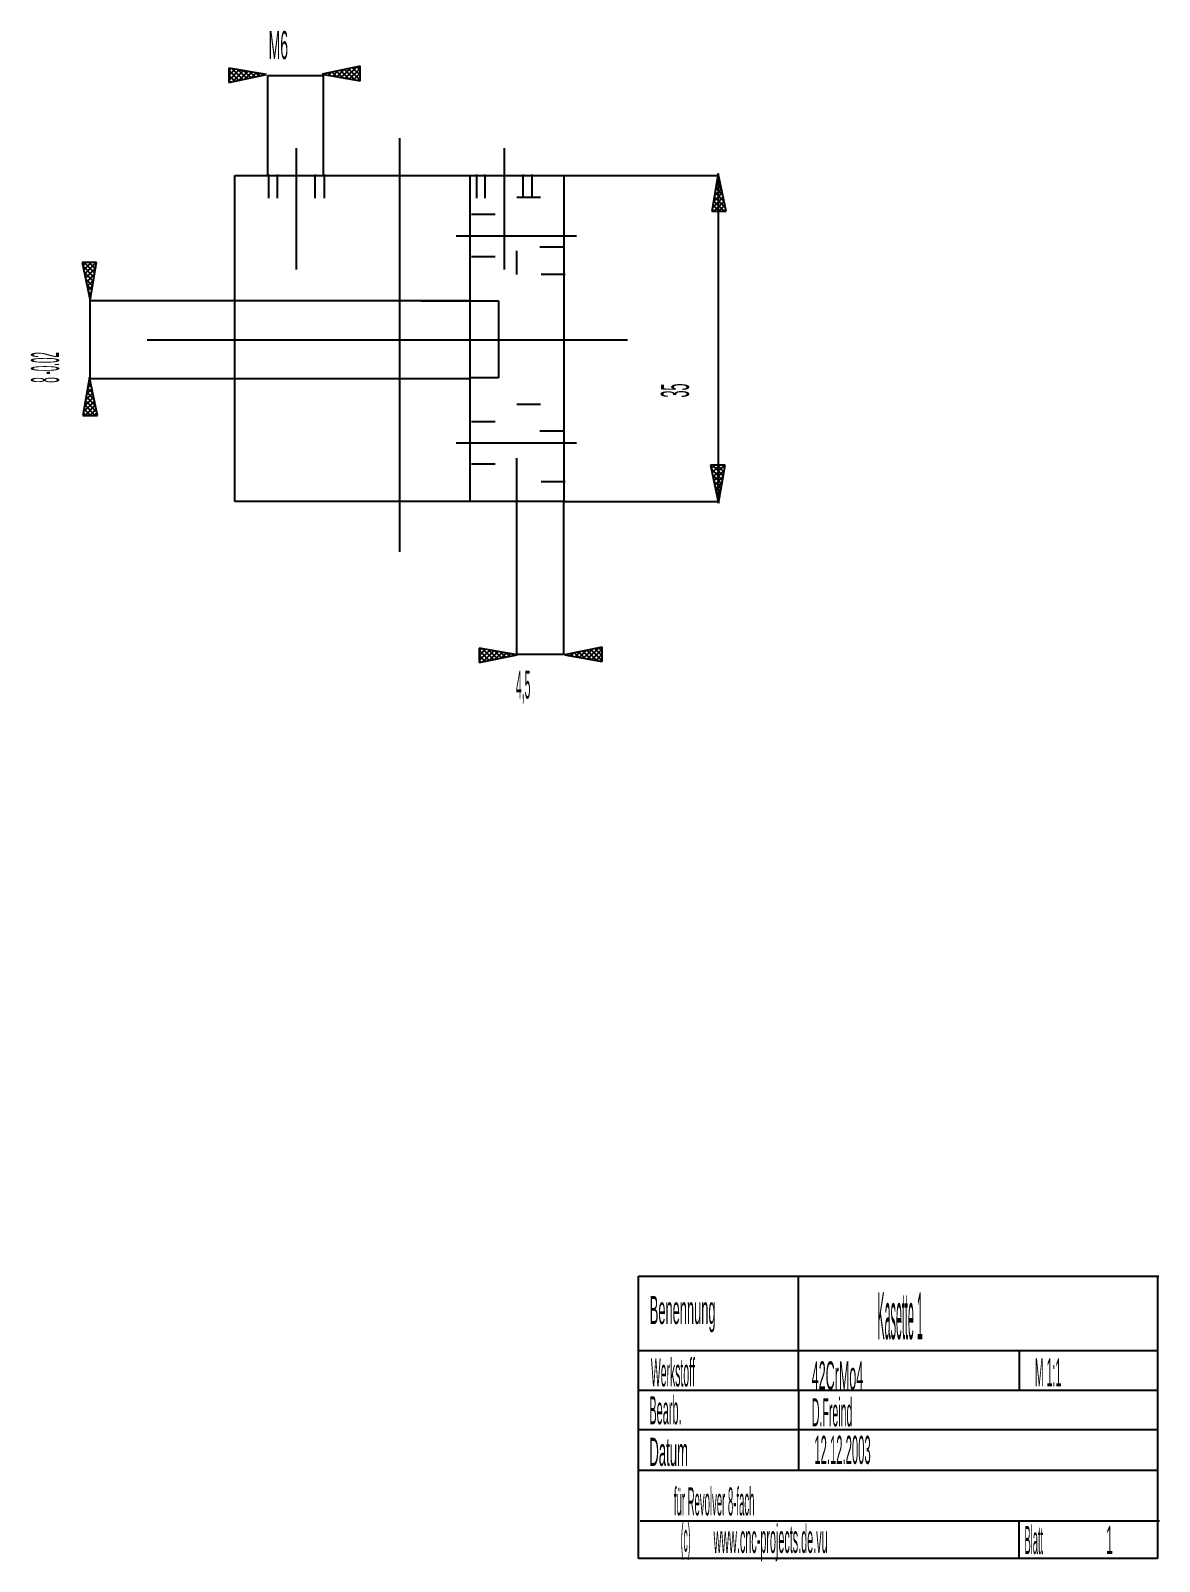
# Model space of a CAD drawing. Extents: x 1.49 to 11.22, y 0.26 to 7.05.
# Drawn here: x 6.48 to 11.22, y 0.26 to 6.69 of the extents above; entities that cross this region are included whole.
import ezdxf

# ---------------------------------------------------------------- set-up
doc = ezdxf.new("R2010")
doc.units = 0
doc.header["$LTSCALE"] = 10
doc.linetypes.add('DASHDOT', pattern=[1, 0.5, -0.25, 0, -0.25])
doc.linetypes.add('DOT', pattern=[0.25, 0, -0.25])
doc.layers.add('1', color=1, linetype='CONTINUOUS')

msp = doc.modelspace()

# ---------------------------------------------------------------- linework, layer by layer
at = {"layer": '1', "color": 1, "linetype": 'CONTINUOUS'}
for p, q in [((7.4677, 6.5077), (7.3084, 6.5349)), ((7.3084, 6.5349), (7.3084, 6.4745)), ((7.3084, 6.5349), (7.3084, 6.4745)), ((7.3177, 6.5333), (7.3084, 6.524)), ((7.3354, 6.5303), (7.3084, 6.5033)), ((7.353, 6.5273), (7.3084, 6.4826)), ((7.3511, 6.4834), (7.3084, 6.5261)), ((7.3084, 6.4745), (7.4677, 6.5077)), ((7.334, 6.4798), (7.3084, 6.5054)), ((7.3682, 6.4869), (7.3227, 6.5324)), ((7.3707, 6.5242), (7.3242, 6.4777)), ((7.3853, 6.4905), (7.3476, 6.5282)), ((7.3883, 6.5212), (7.3503, 6.4832)), ((7.4024, 6.4941), (7.3725, 6.5239)), ((7.4059, 6.5182), (7.3764, 6.4886)), ((7.4195, 6.4976), (7.3974, 6.5197)), ((7.4236, 6.5152), (7.4024, 6.4941)), ((7.4366, 6.5012), (7.4223, 6.5154)), ((7.4412, 6.5122), (7.4285, 6.4995)), ((7.4537, 6.5048), (7.4473, 6.5112)), ((7.4589, 6.5092), (7.4546, 6.505)), ((7.4677, 6.5077), (7.4677, 6.5077)), ((7.4732, 6.082), (7.4732, 6.5032)), ((7.4732, 6.5032), (7.7062, 6.5032)), ((7.5009, 6.503), (7.4906, 6.503)), ((7.8605, 6.5424), (7.7012, 6.5092)), ((7.7012, 6.5092), (7.7012, 6.5092)), ((7.7012, 6.5092), (7.8605, 6.482)), ((7.7062, 6.5032), (7.7062, 6.082)), ((7.7136, 6.507), (7.7097, 6.511)), ((7.715, 6.512), (7.7105, 6.5076)), ((7.7385, 6.5028), (7.7268, 6.5145)), ((7.7411, 6.5175), (7.7282, 6.5046)), ((7.7634, 6.4985), (7.7439, 6.5181)), ((7.7672, 6.5229), (7.7458, 6.5016)), ((7.7884, 6.4943), (7.761, 6.5216)), ((7.7933, 6.5284), (7.7634, 6.4985)), ((7.8133, 6.49), (7.7781, 6.5252)), ((7.8194, 6.5338), (7.7811, 6.4955)), ((7.8382, 6.4858), (7.7952, 6.5288)), ((7.8455, 6.5393), (7.7987, 6.4925)), ((7.8605, 6.4841), (7.8123, 6.5323)), ((7.8605, 6.5336), (7.8164, 6.4895)), ((7.8605, 6.5048), (7.8294, 6.5359)), ((7.8605, 6.513), (7.834, 6.4865)), ((7.8605, 6.5254), (7.8465, 6.5395)), ((7.8605, 6.482), (7.8605, 6.5424)), ((7.8605, 6.482), (7.8605, 6.5424)), ((7.3169, 6.4762), (7.3084, 6.4848)), ((7.8605, 6.4923), (7.8517, 6.4835)), ((7.334, 6.0836), (8.7179, 6.0836)), ((7.334, 4.713), (7.334, 6.0836)), ((8.3224, 6.0847), (8.3224, 5.5568)), ((8.7179, 6.0836), (8.7179, 4.713)), ((8.7179, 6.0836), (9.3665, 6.0836)), ((9.3667, 6.0923), (9.3395, 5.933)), ((9.3732, 6.0612), (9.3589, 6.047)), ((9.375, 6.0524), (9.3621, 6.0653)), ((9.3696, 6.0783), (9.3632, 6.0719)), ((9.3696, 6.0785), (9.3651, 6.083)), ((9.3665, 6.0836), (9.3665, 4.7114)), ((9.3667, 6.0923), (9.3667, 6.0923)), ((9.3999, 5.933), (9.3667, 6.0923)), ((9.3874, 5.9928), (9.3419, 5.9473)), ((9.3839, 6.0099), (9.3462, 5.9722)), ((9.3968, 5.948), (9.35, 5.9948)), ((9.3803, 6.027), (9.3504, 5.9971)), ((9.3913, 5.9741), (9.3531, 6.0124)), ((9.3767, 6.0441), (9.3547, 6.022)), ((9.3859, 6.0002), (9.3561, 6.03)), ((9.3804, 6.0263), (9.3591, 6.0477)), ((9.3395, 5.933), (9.3999, 5.933)), ((9.3395, 5.933), (9.3999, 5.933)), ((9.3498, 5.933), (9.341, 5.9418)), ((9.3705, 5.933), (9.344, 5.9595)), ((9.3911, 5.933), (9.347, 5.9771)), ((9.391, 5.9757), (9.3483, 5.933)), ((9.3946, 5.9586), (9.3689, 5.933)), ((9.3981, 5.9415), (9.3896, 5.933)), ((6.7531, 5.7172), (6.6927, 5.7172)), ((6.6927, 5.7172), (6.7259, 5.5579)), ((6.7531, 5.7172), (6.6927, 5.7172)), ((6.7096, 5.7172), (6.6956, 5.7032)), ((6.7424, 5.655), (6.696, 5.7015)), ((6.7303, 5.7172), (6.6992, 5.6861)), ((6.7455, 5.6726), (6.7009, 5.7172)), ((6.7394, 5.6373), (6.7014, 5.6754)), ((6.7509, 5.7172), (6.7027, 5.669)), ((6.7493, 5.6949), (6.7063, 5.6519)), ((6.745, 5.67), (6.7098, 5.6348)), ((6.7485, 5.6903), (6.7215, 5.7172)), ((6.7259, 5.5579), (6.7531, 5.7172)), ((6.7515, 5.7079), (6.7422, 5.7172)), ((6.7364, 5.6197), (6.7068, 5.6493)), ((6.7334, 5.602), (6.7123, 5.6232)), ((6.7408, 5.6451), (6.7134, 5.6177)), ((6.7365, 5.6202), (6.717, 5.6007)), ((6.7304, 5.5844), (6.7177, 5.5971)), ((6.7323, 5.5953), (6.7205, 5.5836)), ((6.7274, 5.5668), (6.7232, 5.571)), ((6.728, 5.5704), (6.7241, 5.5665)), ((8.1179, 5.5568), (6.7248, 5.5568)), ((6.7248, 5.5568), (6.7248, 5.2293)), ((6.7259, 5.5579), (6.7259, 5.5579)), ((8.1179, 5.5568), (8.3262, 5.5568)), ((8.3224, 5.5568), (8.1179, 5.5568)), ((8.3224, 5.5568), (8.4433, 5.5568)), ((8.3224, 5.5568), (8.3224, 5.2203)), ((8.4433, 5.5568), (8.4433, 5.2328)), ((6.7229, 5.2341), (6.6957, 5.0748)), ((6.7258, 5.2201), (6.7194, 5.2137)), ((6.7258, 5.2203), (6.7213, 5.2248)), ((6.7229, 5.2341), (6.7229, 5.2341)), ((6.7561, 5.0748), (6.7229, 5.2341)), ((6.7248, 5.2293), (8.1294, 5.2293)), ((8.1294, 5.2293), (8.3262, 5.2293)), ((8.4433, 5.2328), (8.322, 5.2328)), ((8.3224, 5.233), (8.3224, 4.7121)), ((6.7401, 5.1517), (6.7024, 5.1141)), ((6.7365, 5.1688), (6.7066, 5.139)), ((6.7475, 5.1159), (6.7092, 5.1542)), ((6.7329, 5.1859), (6.7109, 5.1639)), ((6.7421, 5.142), (6.7123, 5.1719)), ((6.7294, 5.203), (6.7151, 5.1888)), ((6.7366, 5.1681), (6.7153, 5.1895)), ((6.7312, 5.1942), (6.7183, 5.2072)), ((6.7436, 5.1346), (6.6981, 5.0892)), ((6.7267, 5.0748), (6.7002, 5.1013)), ((6.7473, 5.0748), (6.7032, 5.1189)), ((6.7472, 5.1176), (6.7045, 5.0748)), ((6.753, 5.0898), (6.7062, 5.1366)), ((6.7508, 5.1005), (6.7251, 5.0748)), ((6.6957, 5.0748), (6.7561, 5.0748)), ((6.6957, 5.0748), (6.7561, 5.0748)), ((6.706, 5.0748), (6.6972, 5.0836)), ((6.7543, 5.0834), (6.7458, 5.0748)), ((9.3952, 4.8649), (9.3348, 4.8649)), ((9.3348, 4.8649), (9.3681, 4.7056)), ((9.3952, 4.8649), (9.3348, 4.8649)), ((9.3518, 4.8649), (9.3378, 4.8509)), ((9.3846, 4.8026), (9.3381, 4.8491)), ((9.3724, 4.8649), (9.3413, 4.8338)), ((9.3876, 4.8203), (9.343, 4.8649)), ((9.3931, 4.8649), (9.3449, 4.8167)), ((9.3914, 4.8426), (9.3485, 4.7996)), ((9.3906, 4.8379), (9.3637, 4.8649)), ((9.3681, 4.7056), (9.3952, 4.8649)), ((9.3936, 4.8556), (9.3843, 4.8649)), ((8.5205, 4.0688), (8.5205, 4.8002)), ((9.3816, 4.785), (9.3436, 4.823)), ((9.3786, 4.7674), (9.349, 4.7969)), ((9.3872, 4.8177), (9.352, 4.7825)), ((9.3756, 4.7497), (9.3545, 4.7708)), ((9.3829, 4.7928), (9.3556, 4.7654)), ((9.3787, 4.7679), (9.3591, 4.7483)), ((8.7179, 4.713), (7.334, 4.713)), ((8.7162, 4.7109), (8.7162, 4.0688)), ((9.3665, 4.7114), (8.7203, 4.7114)), ((9.3726, 4.7321), (9.3599, 4.7448)), ((9.3744, 4.743), (9.3627, 4.7312)), ((9.3696, 4.7144), (9.3653, 4.7187)), ((9.3702, 4.7181), (9.3663, 4.7142)), ((9.3681, 4.7056), (9.3681, 4.7056)), ((8.5208, 4.0684), (8.3615, 4.0956)), ((8.3615, 4.0956), (8.3615, 4.0352)), ((8.3615, 4.0956), (8.3615, 4.0352)), ((8.3708, 4.094), (8.3615, 4.0847)), ((8.3885, 4.091), (8.3615, 4.064)), ((8.4061, 4.088), (8.3615, 4.0434)), ((8.4042, 4.0441), (8.3615, 4.0868)), ((8.3615, 4.0352), (8.5208, 4.0684)), ((8.3871, 4.0405), (8.3615, 4.0662)), ((8.4213, 4.0477), (8.3758, 4.0931)), ((8.4237, 4.085), (8.3772, 4.0385)), ((8.4384, 4.0512), (8.4007, 4.0889)), ((8.4414, 4.0819), (8.4033, 4.0439)), ((8.4555, 4.0548), (8.4256, 4.0846)), ((8.459, 4.0789), (8.4294, 4.0494)), ((8.4726, 4.0583), (8.4505, 4.0804)), ((8.4767, 4.0759), (8.4555, 4.0548)), ((8.4897, 4.0619), (8.4754, 4.0761)), ((8.4943, 4.0729), (8.4816, 4.0602)), ((8.5068, 4.0655), (8.5003, 4.0719)), ((8.512, 4.0699), (8.5077, 4.0657)), ((8.7162, 4.0688), (8.5205, 4.0688)), ((8.5208, 4.0684), (8.5208, 4.0684)), ((8.8792, 4.1006), (8.7199, 4.0674)), ((8.7199, 4.0674), (8.7199, 4.0674)), ((8.7199, 4.0674), (8.8792, 4.0402)), ((8.7324, 4.0653), (8.7285, 4.0692)), ((8.7337, 4.0703), (8.7293, 4.0658)), ((8.7573, 4.061), (8.7456, 4.0727)), ((8.7598, 4.0757), (8.7469, 4.0628)), ((8.7822, 4.0568), (8.7627, 4.0763)), ((8.7859, 4.0811), (8.7646, 4.0598)), ((8.8071, 4.0525), (8.7798, 4.0799)), ((8.812, 4.0866), (8.7822, 4.0568)), ((8.832, 4.0483), (8.7968, 4.0834)), ((8.8381, 4.092), (8.7998, 4.0537)), ((8.8569, 4.044), (8.8139, 4.087)), ((8.8642, 4.0975), (8.8175, 4.0507)), ((8.8792, 4.0423), (8.831, 4.0905)), ((8.8792, 4.0918), (8.8351, 4.0477)), ((8.8792, 4.063), (8.8481, 4.0941)), ((8.8792, 4.0712), (8.8528, 4.0447)), ((8.8792, 4.0836), (8.8652, 4.0977)), ((8.8792, 4.0402), (8.8792, 4.1006)), ((8.8792, 4.0402), (8.8792, 4.1006)), ((8.37, 4.037), (8.3615, 4.0455)), ((8.8792, 4.0505), (8.8704, 4.0417)), ((9.0313, 0.2689), (9.0313, 1.4558)), ((9.0313, 1.4558), (11.213, 1.4558)), ((9.0313, 1.4558), (11.2189, 1.4558)), ((9.0313, 1.4558), (11.213, 1.4558)), ((9.0313, 0.2689), (9.0313, 1.4558)), ((9.7032, 1.4543), (9.7032, 1.1424)), ((11.213, 1.4558), (11.213, 0.2689)), ((11.213, 1.4558), (11.213, 0.2689)), ((9.0306, 1.1424), (11.2139, 1.1424)), ((9.7032, 1.1424), (9.7032, 0.9764)), ((10.6317, 1.1424), (10.6317, 0.9764)), ((9.0306, 0.9764), (11.2139, 0.9764)), ((9.7043, 0.9775), (9.7043, 0.8114)), ((9.0306, 0.8103), (11.2139, 0.8103)), ((9.7043, 0.8114), (9.7043, 0.6393)), ((9.0326, 0.6393), (11.2133, 0.6393)), ((9.0383, 0.4267), (11.2215, 0.4267)), ((10.6304, 0.4228), (10.6304, 0.2715)), ((11.213, 0.2689), (9.0313, 0.2689)), ((11.213, 0.2689), (9.0313, 0.2689))]:
    msp.add_line(p, q, dxfattribs=at)
at = {"layer": '1', "color": 1, "linetype": 'DASHDOT'}
for p, q in [((7.5917, 6.1982), (7.5917, 5.6879)), ((8.0262, 6.2396), (8.0262, 4.5009)), ((8.466, 6.1982), (8.466, 5.6879)), ((8.2647, 5.8299), (8.7708, 5.8299)), ((6.9656, 5.3927), (8.9858, 5.3927)), ((8.2647, 4.9587), (8.7708, 4.9587))]:
    msp.add_line(p, q, dxfattribs=at)
at = {"layer": '1', "color": 1, "linetype": 'DOT'}
for p, q in [((7.476, 6.0875), (7.476, 5.789)), ((7.5115, 6.0875), (7.5115, 5.789)), ((7.6711, 6.0875), (7.6711, 5.789)), ((7.7091, 6.0875), (7.7091, 5.789)), ((8.3503, 6.0875), (8.3503, 5.789)), ((8.3857, 6.0875), (8.3857, 5.789)), ((8.5454, 6.0875), (8.5454, 5.789)), ((8.5834, 6.0875), (8.5834, 5.789)), ((8.5194, 5.6666), (8.5194, 5.9928)), ((8.5194, 5.9928), (8.7224, 5.9928)), ((8.3291, 5.9208), (8.5194, 5.9208)), ((8.7172, 5.782), (7.3353, 5.782)), ((8.3291, 5.7429), (8.5194, 5.7429)), ((8.7224, 5.6666), (8.5194, 5.6666)), ((8.5194, 4.7953), (8.5194, 5.1215)), ((8.5194, 5.1215), (8.7224, 5.1215)), ((8.3291, 5.0495), (8.5194, 5.0495)), ((8.7172, 5.0077), (7.3353, 5.0077)), ((8.3291, 4.8716), (8.5194, 4.8716)), ((8.7224, 4.7953), (8.5194, 4.7953))]:
    msp.add_line(p, q, dxfattribs=at)

# ---------------------------------------------------------------- texts
at = {"layer": '1', "color": 1}
for s, height, width, p in [('M6', 0.11811, 0.374672, (7.476, 6.5726)), ('4,5', 0.11811, 0.277535, (8.5161, 3.8838)), ('Benennung', 0.11811, 0.342293, (9.0788, 1.2543)), ('Kasette 1', 0.19685, 0.172072, (10.036, 1.1902)), ('Werkstoff', 0.11811, 0.277535, (9.0835, 0.9918)), ('42CrMo4', 0.11811, 0.333042, (9.7599, 0.9788)), ('M 1:1', 0.11811, 0.283085, (10.6976, 0.9918)), ('Bearb.', 0.11811, 0.291412, (9.077, 0.8327)), ('D.Freind', 0.11811, 0.281004, (9.7605, 0.8238)), ('Datum', 0.11811, 0.349694, (9.077, 0.6577)), ('12.12.2003', 0.11811, 0.299738, (9.7708, 0.666)), ('für Revolver 8-fach ', 0.11811, 0.253944, (9.1802, 0.4492)), ('(c)', 0.11811, 0.222028, (9.2092, 0.297)), ('www.cnc-projects.de.vu', 0.11811, 0.287627, (9.3469, 0.2918)), ('Blatt', 0.11811, 0.249781, (10.6541, 0.2869)), ('1', 0.1181, 0.333042, (10.9973, 0.2869))]:
    msp.add_text(s, height=height, dxfattribs=dict(at, width=width)).set_placement(p)
for s, width, p in [('8 -0.02', 0.261676, (6.5954, 5.2121)), ('35', 0.333042, (9.2436, 5.15))]:
    msp.add_text(s, height=0.11811, rotation=90, dxfattribs=dict(at, width=width)).set_placement(p)

doc.saveas('drawing.dxf')
